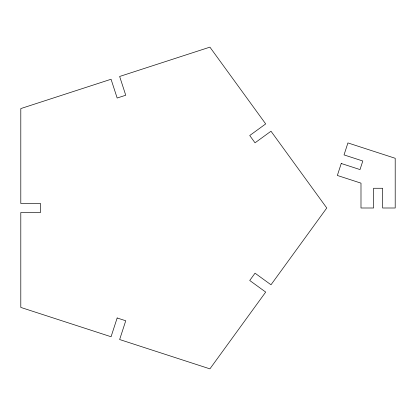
<?xml version="1.0" encoding="UTF-8"?>
<svg xmlns="http://www.w3.org/2000/svg" width="416" height="416" viewBox="0 0 416 416"><rect width="100%" height="100%" fill="white"/><g stroke="black" fill="none" stroke-linecap="round" stroke-linejoin="round"><path stroke-width="0.62" d="M117.161 317.98L111.062 336.747L20.8 307.419L20.8 212.508L40.534 212.508L40.534 203.492L20.8 203.492L20.8 108.581L111.062 79.253L117.161 98.02L125.741 95.233L119.642 76.466L209.908 47.138L265.694 123.921L249.73 135.517L255.029 142.818L270.993 131.217L326.778 208L270.993 284.783L255.029 273.182L249.73 280.483L265.694 292.079L209.908 368.862L119.642 339.534L125.741 320.767L117.161 317.98M341.245 163.488L337.35 175.464L360.989 183.144L360.989 208L373.584 208L373.584 188.266L382.606 188.266L382.606 208L395.2 208L395.2 158.288L347.922 142.927L344.032 154.908L362.799 161.008L360.012 169.582L341.245 163.488"/></g></svg>
